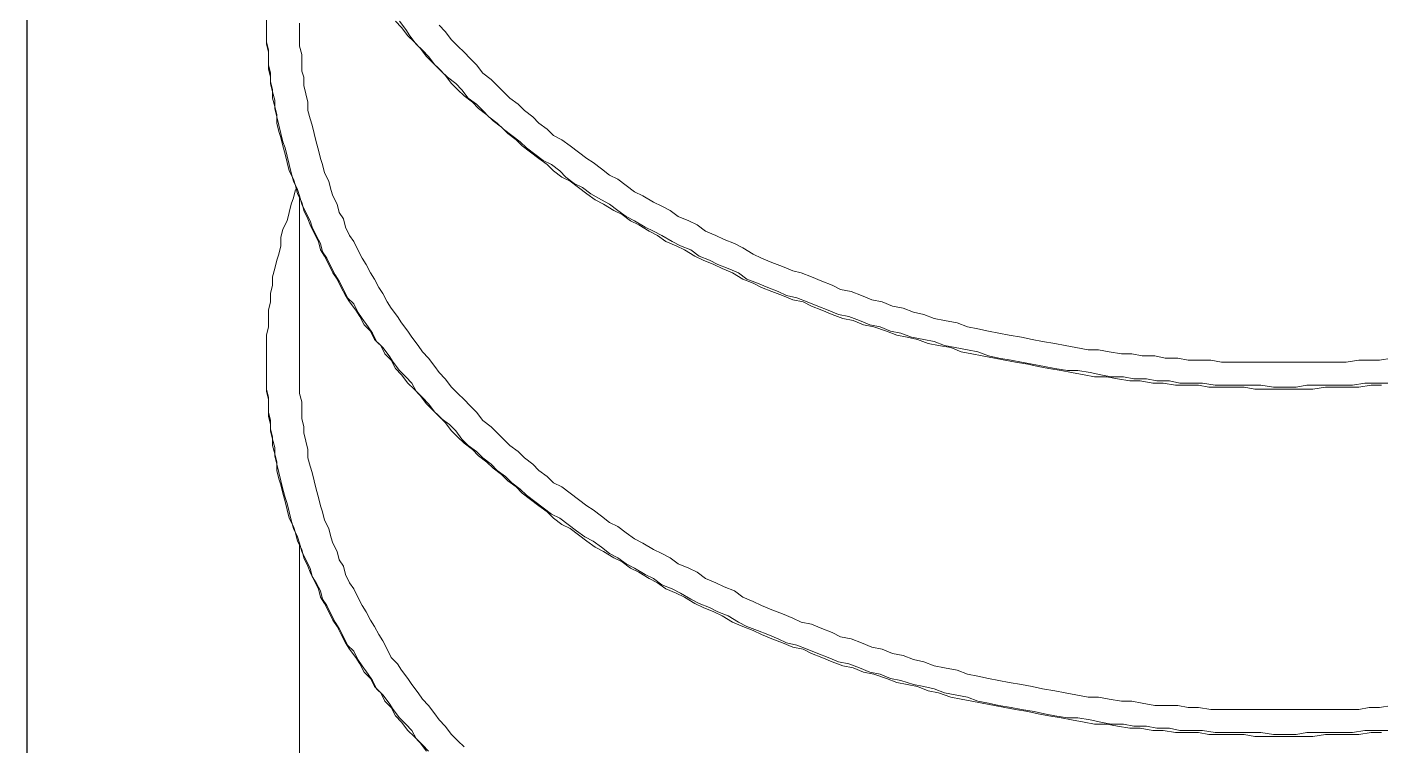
# Model space of a CAD drawing. Header units: millimetres. Extents: x 0 to 62767, y -13570 to 23963.
# Drawn here: x 17238 to 18477, y 2647 to 3305 of the extents above; entities that cross this region are included whole.
import ezdxf

# ---------------------------------------------------------------- set-up
doc = ezdxf.new("R2010")
doc.units = ezdxf.units.MM
picture_1 = doc.add_image_def('image2.jpg', size_in_pixel=(680, 1027))

msp = doc.modelspace()

# ---------------------------------------------------------------- linework, layer by layer
at = {"color": 7, "lineweight": 0}
for points in [[(18483.809, 2660.952), (18472.381, 2660.952), (18462.857, 2660.952), (18451.429, 2659.048), (18441.905, 2659.048), (18430.476, 2659.048), (18420.952, 2659.048), (18409.523, 2659.048), (18400, 2657.143), (18388.571, 2657.143), (18379.047, 2657.143), (18367.619, 2659.048), (18358.095, 2659.048), (18346.666, 2659.048), (18335.238, 2659.048), (18325.714, 2659.048), (18314.285, 2660.952), (18304.762, 2660.952), (18293.333, 2660.952), (18283.809, 2662.857), (18272.381, 2662.857), (18262.857, 2664.762), (18251.428, 2664.762), (18241.904, 2666.667), (18230.476, 2666.667), (18220.952, 2668.571), (18211.428, 2670.476), (18200, 2672.381), (18190.476, 2672.381), (18179.048, 2674.286), (18169.524, 2676.19), (18160, 2678.095), (18148.572, 2680), (18139.047, 2681.905), (18127.619, 2683.809), (18118.095, 2685.714), (18108.571, 2687.619), (18099.047, 2691.429), (18087.619, 2693.333), (18078.095, 2695.238), (18068.571, 2699.048), (18059.047, 2700.952), (18049.524, 2702.857), (18038.095, 2706.667), (18028.571, 2708.572), (18019.048, 2712.381), (18009.524, 2714.286), (18000, 2718.095), (17990.476, 2721.905), (17980.952, 2723.809), (17971.429, 2727.619), (17961.905, 2731.429), (17952.381, 2735.238), (17942.857, 2739.048), (17933.333, 2740.952), (17925.714, 2744.762), (17916.19, 2748.571), (17906.667, 2752.381), (17897.143, 2756.19), (17889.524, 2760), (17880, 2765.714), (17870.476, 2769.524), (17862.857, 2773.333), (17853.333, 2777.143), (17845.714, 2780.952), (17836.19, 2786.667), (17828.572, 2790.476), (17819.048, 2794.286), (17811.429, 2800), (17803.809, 2803.809), (17794.286, 2809.524), (17786.666, 2813.333), (17779.047, 2819.047), (17771.429, 2822.857), (17763.81, 2828.571), (17756.19, 2834.286), (17748.571, 2838.095), (17740.952, 2843.809), (17733.334, 2849.524), (17725.714, 2855.238), (17718.095, 2859.047), (17710.476, 2864.762), (17702.857, 2870.476), (17695.237, 2876.19), (17689.524, 2881.905), (17681.904, 2887.619), (17676.19, 2893.333), (17668.572, 2899.047), (17662.857, 2904.762), (17655.238, 2910.476), (17649.524, 2916.19), (17641.905, 2921.905), (17636.19, 2927.619), (17630.475, 2935.238), (17624.762, 2940.952), (17617.142, 2946.667), (17611.429, 2952.381), (17605.714, 2960), (17599.999, 2965.714), (17594.286, 2971.428), (17590.476, 2979.047), (17584.762, 2984.762), (17579.047, 2990.476), (17573.334, 2998.095), (17569.523, 3003.809), (17563.81, 3011.428), (17558.095, 3017.143), (17554.285, 3024.762), (17550.476, 3030.476), (17544.761, 3038.095), (17540.952, 3043.81), (17537.143, 3051.428), (17531.428, 3057.143), (17527.619, 3064.762), (17523.809, 3072.381), (17520, 3078.095), (17516.191, 3085.714), (17512.381, 3093.333), (17508.572, 3099.047), (17506.666, 3106.666), (17502.857, 3114.286), (17499.048, 3121.905), (17497.142, 3127.619), (17493.333, 3135.238), (17489.524, 3142.857), (17487.618, 3150.476), (17485.714, 3156.191), (17481.905, 3163.81), (17480, 3171.429), (17478.096, 3179.048), (17476.19, 3186.667), (17474.285, 3194.286), (17472.381, 3200), (17470.475, 3207.619), (17468.571, 3215.238), (17466.666, 3222.857), (17464.762, 3230.476), (17464.762, 3238.095), (17462.857, 3245.714), (17460.953, 3253.333), (17460.953, 3259.048), (17459.047, 3266.667), (17459.047, 3274.286), (17459.047, 3281.905), (17457.142, 3289.524), (17457.142, 3297.143), (17457.142, 3304.762), (17457.142, 3312.381)], [(18478.095, 2977.143), (18468.571, 2977.143), (18457.142, 2975.238), (18447.619, 2975.238), (18436.19, 2975.238), (18426.666, 2975.238), (18415.238, 2973.333), (18405.714, 2973.333), (18394.286, 2973.333), (18382.857, 2973.333), (18373.333, 2973.333), (18361.904, 2973.333), (18352.381, 2975.238), (18340.952, 2975.238), (18331.428, 2975.238), (18320, 2975.238), (18310.476, 2977.143), (18299.047, 2977.143), (18289.523, 2977.143), (18278.095, 2979.047), (18268.571, 2979.047), (18257.143, 2980.952), (18247.619, 2980.952), (18236.19, 2982.857), (18226.667, 2984.762), (18215.237, 2984.762), (18205.713, 2986.667), (18194.285, 2988.572), (18184.761, 2990.476), (18173.333, 2992.381), (18163.809, 2994.286), (18154.285, 2996.191), (18142.857, 2998.095), (18133.333, 3000), (18123.809, 3001.905), (18112.381, 3003.809), (18102.857, 3005.714), (18093.333, 3007.619), (18083.81, 3011.428), (18072.38, 3013.333), (18062.856, 3015.238), (18053.333, 3019.047), (18043.809, 3020.952), (18034.285, 3022.857), (18024.761, 3026.666), (18013.333, 3030.476), (18003.809, 3032.381), (17994.285, 3036.191), (17984.762, 3038.095), (17975.238, 3041.905), (17965.714, 3045.714), (17956.19, 3049.524), (17948.571, 3053.333), (17939.047, 3055.238), (17929.523, 3059.047), (17919.999, 3062.857), (17910.476, 3066.666), (17902.856, 3070.476), (17893.333, 3074.286), (17883.809, 3080), (17874.285, 3083.81), (17866.667, 3087.619), (17857.143, 3091.429), (17849.524, 3095.238), (17840, 3100.952), (17832.381, 3104.762), (17822.857, 3108.571), (17815.238, 3114.286), (17807.618, 3118.095), (17798.095, 3123.81), (17790.475, 3127.619), (17782.857, 3133.333), (17775.238, 3137.143), (17765.714, 3142.857), (17758.095, 3146.666), (17750.476, 3152.381), (17742.856, 3158.095), (17735.238, 3163.81), (17727.619, 3167.619), (17720, 3173.333), (17714.285, 3179.048), (17706.667, 3184.762), (17699.048, 3190.476), (17691.428, 3196.191), (17685.715, 3201.905), (17678.095, 3207.619), (17672.381, 3213.333), (17664.761, 3219.048), (17659.048, 3224.762), (17651.429, 3230.476), (17645.714, 3236.191), (17638.096, 3241.905), (17632.381, 3247.619), (17626.666, 3253.333), (17620.953, 3260.952), (17615.238, 3266.667), (17609.523, 3272.381), (17603.81, 3278.095), (17598.095, 3285.714), (17592.38, 3291.429), (17586.666, 3297.143), (17580.952, 3304.762), (17575.238, 3310.476)], [(18483.809, 2979.047), (18472.381, 2979.047), (18462.857, 2979.047), (18451.429, 2977.143), (18441.905, 2977.143), (18430.476, 2977.143), (18420.952, 2977.143), (18409.523, 2977.143), (18400, 2975.238), (18388.571, 2975.238), (18379.047, 2975.238), (18367.619, 2977.143), (18358.095, 2977.143), (18346.666, 2977.143), (18335.238, 2977.143), (18325.714, 2977.143), (18314.285, 2979.047), (18304.762, 2979.047), (18293.333, 2979.047), (18283.809, 2980.952), (18272.381, 2980.952), (18262.857, 2982.857), (18251.428, 2982.857), (18241.904, 2984.762), (18230.476, 2984.762), (18220.952, 2986.667), (18211.428, 2988.572), (18200, 2990.476), (18190.476, 2990.476), (18179.048, 2992.381), (18169.524, 2994.286), (18158.094, 2996.191), (18148.572, 2998.095), (18139.047, 3000), (18127.619, 3001.905), (18118.095, 3003.809), (18108.571, 3007.619), (18099.047, 3009.524), (18087.619, 3011.428), (18078.095, 3013.333), (18068.571, 3017.143), (18059.047, 3019.047), (18047.619, 3020.952), (18038.095, 3024.762), (18028.571, 3026.666), (18019.048, 3030.476), (18009.524, 3032.381), (18000, 3036.191), (17990.476, 3040), (17980.952, 3041.905), (17971.429, 3045.714), (17961.905, 3049.524), (17952.381, 3053.333), (17942.857, 3057.143), (17933.333, 3059.047), (17925.714, 3062.857), (17916.19, 3066.666), (17906.667, 3070.476), (17897.143, 3074.286), (17889.524, 3080), (17880, 3083.81), (17870.476, 3087.619), (17862.857, 3091.429), (17853.333, 3095.238), (17845.714, 3100.952), (17836.19, 3104.762), (17828.572, 3108.571), (17819.048, 3114.286), (17811.429, 3118.095), (17803.809, 3121.905), (17794.286, 3127.619), (17786.666, 3131.429), (17779.047, 3137.143), (17771.429, 3142.857), (17763.81, 3146.666), (17754.286, 3152.381), (17746.667, 3158.095), (17739.047, 3161.905), (17731.428, 3167.619), (17725.714, 3173.333), (17718.095, 3179.048), (17710.476, 3182.857), (17702.857, 3188.571), (17695.237, 3194.286), (17689.524, 3200), (17681.904, 3205.714), (17674.285, 3211.429), (17668.572, 3217.143), (17660.952, 3222.857), (17655.238, 3228.571), (17649.524, 3234.286), (17641.905, 3240), (17636.19, 3247.619), (17630.475, 3253.333), (17622.857, 3259.048), (17617.142, 3264.762), (17611.429, 3270.476), (17605.714, 3278.095), (17599.999, 3283.81), (17594.286, 3289.524), (17588.571, 3297.143), (17584.762, 3302.857), (17579.047, 3310.476)], [(18478.095, 2659.048), (18468.571, 2659.048), (18457.142, 2657.143), (18447.619, 2657.143), (18436.19, 2657.143), (18426.666, 2657.143), (18415.238, 2655.238), (18405.714, 2655.238), (18394.286, 2655.238), (18382.857, 2655.238), (18373.333, 2655.238), (18361.904, 2655.238), (18352.381, 2657.143), (18340.952, 2657.143), (18331.428, 2657.143), (18320, 2657.143), (18310.476, 2659.048), (18299.047, 2659.048), (18289.523, 2659.048), (18278.095, 2660.952), (18268.571, 2660.952), (18257.143, 2662.857), (18247.619, 2662.857), (18236.19, 2664.762), (18226.667, 2666.667), (18215.237, 2666.667), (18205.713, 2668.571), (18194.285, 2670.476), (18184.761, 2672.381), (18173.333, 2674.286), (18163.809, 2676.19), (18154.285, 2678.095), (18142.857, 2680), (18133.333, 2681.905), (18123.809, 2683.809), (18112.381, 2685.714), (18102.857, 2687.619), (18093.333, 2689.524), (18083.81, 2691.429), (18072.38, 2695.238), (18062.856, 2697.143), (18053.333, 2700.952), (18043.809, 2702.857), (18034.285, 2704.762), (18024.761, 2708.572), (18013.333, 2712.381), (18003.809, 2714.286), (17994.285, 2718.095), (17984.762, 2720), (17975.238, 2723.809), (17965.714, 2727.619), (17956.19, 2731.429), (17948.571, 2735.238), (17939.047, 2737.143), (17929.523, 2740.952), (17919.999, 2744.762), (17910.476, 2748.571), (17902.856, 2752.381), (17893.333, 2756.19), (17883.809, 2760), (17874.285, 2765.714), (17866.667, 2769.524), (17857.143, 2773.333), (17849.524, 2777.143), (17840, 2782.857), (17832.381, 2786.667), (17822.857, 2790.476), (17815.238, 2796.19), (17807.618, 2800), (17798.095, 2805.714), (17790.475, 2809.524), (17782.857, 2815.238), (17775.238, 2819.047), (17765.714, 2824.762), (17758.095, 2828.571), (17750.476, 2834.286), (17742.856, 2840), (17735.238, 2845.714), (17727.619, 2849.524), (17720, 2855.238), (17714.285, 2860.952), (17706.667, 2866.667), (17699.048, 2872.381), (17691.428, 2878.095), (17685.715, 2883.809), (17678.095, 2889.524), (17672.381, 2895.238), (17664.761, 2900.952), (17659.048, 2906.667), (17651.429, 2912.381), (17645.714, 2918.095), (17638.096, 2923.809), (17632.381, 2929.524), (17626.666, 2935.238), (17620.953, 2942.857), (17615.238, 2948.572), (17609.523, 2954.286), (17603.81, 2960), (17598.095, 2967.619), (17592.38, 2973.333), (17586.666, 2979.047), (17580.952, 2986.667), (17575.238, 2992.381), (17571.428, 3000), (17565.714, 3005.714), (17561.904, 3013.333), (17556.191, 3019.047), (17552.38, 3026.666), (17546.667, 3032.381), (17542.857, 3040), (17539.047, 3045.714), (17533.333, 3053.333), (17529.524, 3059.047), (17525.715, 3066.666), (17521.904, 3074.286), (17518.095, 3080), (17514.285, 3087.619), (17510.476, 3095.238), (17506.666, 3100.952), (17504.761, 3108.571), (17500.952, 3116.191), (17497.142, 3123.81), (17495.238, 3129.524), (17491.428, 3137.143), (17489.524, 3144.762), (17485.714, 3152.381), (17483.809, 3160), (17481.905, 3165.714), (17478.096, 3173.333), (17476.19, 3180.952), (17474.285, 3188.571), (17472.381, 3196.191), (17470.475, 3203.81), (17468.571, 3209.524), (17466.666, 3217.143), (17466.666, 3224.762), (17464.762, 3232.381), (17462.857, 3240), (17462.857, 3247.619), (17460.953, 3255.238), (17460.953, 3262.857), (17459.047, 3270.476), (17459.047, 3278.095), (17459.047, 3283.81), (17457.142, 3291.429), (17457.142, 3299.048), (17457.142, 3306.667)], [(18487.618, 2683.809), (18476.19, 2681.905), (18466.666, 2681.905), (18457.142, 2680), (18445.714, 2680), (18436.19, 2680), (18424.762, 2680), (18415.238, 2680), (18403.81, 2680), (18394.286, 2680), (18382.857, 2680), (18373.333, 2680), (18363.809, 2680), (18352.381, 2680), (18342.857, 2680), (18331.428, 2680), (18321.905, 2680), (18310.476, 2681.905), (18300.951, 2681.905), (18291.429, 2683.809), (18279.999, 2683.809), (18270.477, 2683.809), (18259.047, 2685.714), (18249.523, 2687.619), (18240, 2687.619), (18228.571, 2689.524), (18219.047, 2691.429), (18209.524, 2691.429), (18198.095, 2693.333), (18188.571, 2695.238), (18179.048, 2697.143), (18167.618, 2699.048), (18158.094, 2700.952), (18148.572, 2702.857), (18137.142, 2704.762), (18127.619, 2706.667), (18118.095, 2708.572), (18108.571, 2710.476), (18099.047, 2712.381), (18089.523, 2716.19), (18078.095, 2718.095), (18068.571, 2720), (18059.047, 2723.809), (18049.524, 2725.714), (18040, 2729.524), (18030.476, 2731.429), (18020.952, 2735.238), (18011.428, 2737.143), (18001.905, 2740.952), (17992.381, 2744.762), (17982.857, 2746.667), (17975.238, 2750.476), (17965.714, 2754.286), (17956.19, 2758.095), (17946.666, 2760), (17939.047, 2763.809), (17929.523, 2767.619), (17919.999, 2771.428), (17910.476, 2775.238), (17902.856, 2779.048), (17893.333, 2782.857), (17885.713, 2788.571), (17876.191, 2792.381), (17868.571, 2796.19), (17859.048, 2800), (17851.428, 2805.714), (17843.809, 2809.524), (17834.285, 2813.333), (17826.666, 2819.047), (17819.048, 2822.857), (17811.429, 2826.667), (17801.905, 2832.381), (17794.286, 2836.19), (17786.666, 2841.905), (17779.047, 2847.619), (17771.429, 2851.428), (17763.81, 2857.143), (17756.19, 2862.857), (17750.476, 2866.667), (17742.856, 2872.381), (17735.238, 2878.095), (17727.619, 2883.809), (17720, 2887.619), (17714.285, 2893.333), (17706.667, 2899.047), (17700.952, 2904.762), (17693.333, 2910.476), (17687.619, 2916.19), (17680, 2921.905), (17674.285, 2927.619), (17668.572, 2933.333), (17662.857, 2939.047), (17655.238, 2944.762), (17649.524, 2952.381), (17643.809, 2958.095), (17638.096, 2963.809), (17632.381, 2969.524), (17626.666, 2975.238), (17620.953, 2982.857), (17615.238, 2988.572), (17611.429, 2994.286), (17605.714, 3001.905), (17599.999, 3007.619), (17596.19, 3013.333), (17590.476, 3020.952), (17586.666, 3026.666), (17580.952, 3034.286), (17577.143, 3040), (17571.428, 3047.619), (17567.619, 3053.333), (17563.81, 3060.952), (17560, 3066.666), (17556.191, 3074.286), (17552.38, 3080), (17548.571, 3087.619), (17544.761, 3093.333), (17540.952, 3100.952), (17537.143, 3108.571), (17533.333, 3114.286), (17529.524, 3121.905), (17527.619, 3129.524), (17523.809, 3135.238), (17521.904, 3142.857), (17518.095, 3150.476), (17516.191, 3156.191), (17514.285, 3163.81), (17510.476, 3171.429), (17508.572, 3179.048), (17506.666, 3184.762), (17504.761, 3192.381), (17502.857, 3200), (17500.952, 3207.619), (17499.048, 3215.238), (17497.142, 3220.952), (17495.238, 3228.571), (17495.238, 3236.191), (17493.333, 3243.81), (17491.428, 3251.429), (17491.428, 3259.048), (17489.524, 3264.762), (17489.524, 3272.381), (17489.524, 3280), (17487.618, 3287.619), (17487.618, 3295.238), (17487.618, 3302.857), (17487.618, 3308.571)], [(18487.618, 3001.905), (18476.19, 3000), (18466.666, 3000), (18457.142, 3000), (18445.714, 2998.095), (18436.19, 2998.095), (18424.762, 2998.095), (18415.238, 2998.095), (18403.81, 2998.095), (18394.286, 2998.095), (18382.857, 2998.095), (18373.333, 2998.095), (18363.809, 2998.095), (18352.381, 2998.095), (18342.857, 2998.095), (18331.428, 2998.095), (18321.905, 3000), (18310.476, 3000), (18300.951, 3000), (18291.429, 3001.905), (18279.999, 3001.905), (18270.477, 3003.809), (18259.047, 3003.809), (18249.523, 3005.714), (18240, 3005.714), (18228.571, 3007.619), (18219.047, 3009.524), (18209.524, 3009.524), (18198.095, 3011.428), (18188.571, 3013.333), (18179.048, 3015.238), (18167.618, 3017.143), (18158.094, 3019.047), (18148.572, 3020.952), (18137.142, 3022.857), (18127.619, 3024.762), (18118.095, 3026.666), (18108.571, 3028.572), (18099.047, 3030.476), (18089.523, 3034.286), (18078.095, 3036.191), (18068.571, 3038.095), (18059.047, 3041.905), (18049.524, 3043.81), (18040, 3047.619), (18030.476, 3049.524), (18020.952, 3053.333), (18011.428, 3055.238), (18001.905, 3059.047), (17992.381, 3062.857), (17982.857, 3064.762), (17975.238, 3068.572), (17965.714, 3072.381), (17956.19, 3076.191), (17946.666, 3080), (17939.047, 3081.905), (17929.523, 3085.714), (17919.999, 3089.524), (17910.476, 3093.333), (17902.856, 3097.143), (17893.333, 3102.857), (17885.713, 3106.666), (17876.191, 3110.476), (17868.571, 3114.286), (17859.048, 3118.095), (17851.428, 3123.81), (17843.809, 3127.619), (17834.285, 3131.429), (17826.666, 3137.143), (17819.048, 3140.952), (17811.429, 3144.762), (17801.905, 3150.476), (17794.286, 3154.286), (17786.666, 3160), (17779.047, 3165.714), (17771.429, 3169.524), (17763.81, 3175.238), (17756.19, 3180.952), (17750.476, 3184.762), (17742.856, 3190.476), (17735.238, 3196.191), (17727.619, 3201.905), (17720, 3205.714), (17714.285, 3211.429), (17706.667, 3217.143), (17700.952, 3222.857), (17693.333, 3228.571), (17687.619, 3234.286), (17680, 3240), (17674.285, 3245.714), (17668.572, 3251.429), (17662.857, 3257.143), (17655.238, 3262.857), (17649.524, 3270.476), (17643.809, 3276.191), (17638.096, 3281.905), (17632.381, 3287.619), (17626.666, 3293.333), (17620.953, 3300.952), (17615.238, 3306.667)], [(17605.714, 2641.905), (17599.999, 2647.619), (17594.286, 2653.333), (17590.476, 2660.952), (17584.762, 2666.667), (17579.047, 2672.381), (17573.334, 2680), (17569.523, 2685.714), (17563.81, 2693.333), (17558.095, 2699.048), (17554.285, 2706.667), (17550.476, 2712.381), (17544.761, 2720), (17540.952, 2725.714), (17537.143, 2733.333), (17531.428, 2739.048), (17527.619, 2746.667), (17523.809, 2754.286), (17520, 2760), (17516.191, 2767.619), (17512.381, 2775.238), (17508.572, 2780.952), (17506.666, 2788.571), (17502.857, 2796.19), (17499.048, 2801.905), (17497.142, 2809.524), (17493.333, 2817.143), (17489.524, 2824.762), (17487.618, 2832.381), (17485.714, 2838.095), (17481.905, 2845.714), (17480, 2853.333), (17478.096, 2860.952), (17476.19, 2868.571), (17474.285, 2874.286), (17472.381, 2881.905), (17470.475, 2889.524), (17468.571, 2897.143), (17466.666, 2904.762), (17464.762, 2912.381), (17464.762, 2920), (17462.857, 2927.619), (17460.953, 2935.238), (17460.953, 2940.952), (17459.047, 2948.572), (17459.047, 2956.19), (17459.047, 2963.809), (17457.142, 2971.428), (17457.142, 2979.047), (17457.142, 2986.667), (17457.142, 2994.286), (17457.142, 3001.905), (17457.142, 3009.524), (17457.142, 3017.143), (17457.142, 3022.857), (17459.047, 3030.476), (17459.047, 3038.095), (17459.047, 3045.714), (17460.953, 3053.333), (17460.953, 3060.952), (17462.857, 3068.572), (17462.857, 3076.191), (17464.762, 3083.81), (17466.666, 3091.429), (17468.571, 3097.143), (17470.475, 3104.762), (17470.475, 3112.381), (17472.381, 3120), (17476.19, 3127.619), (17478.096, 3135.238), (17480, 3142.857), (17481.905, 3148.571), (17483.809, 3156.191)], [(17487.618, 2998.095), (17487.618, 3148.571)], [(17457.142, 2998.095), (17457.142, 2996.191)], [(17603.81, 2641.905), (17598.095, 2649.524), (17592.38, 2655.238), (17586.666, 2660.952), (17580.952, 2668.571), (17575.238, 2674.286), (17571.428, 2681.905), (17565.714, 2687.619), (17561.904, 2695.238), (17556.191, 2700.952), (17552.38, 2708.572), (17546.667, 2714.286), (17542.857, 2721.905), (17539.047, 2727.619), (17533.333, 2735.238), (17529.524, 2740.952), (17525.715, 2748.571), (17521.904, 2756.19), (17518.095, 2761.905), (17514.285, 2769.524), (17510.476, 2777.143), (17506.666, 2782.857), (17504.761, 2790.476), (17500.952, 2798.095), (17497.142, 2805.714), (17495.238, 2811.428), (17491.428, 2819.047), (17489.524, 2826.667), (17485.714, 2834.286), (17483.809, 2841.905), (17481.905, 2847.619), (17478.096, 2855.238), (17476.19, 2862.857), (17474.285, 2870.476), (17472.381, 2878.095), (17470.475, 2885.714), (17468.571, 2891.428), (17466.666, 2899.047), (17466.666, 2906.667), (17464.762, 2914.286), (17462.857, 2921.905), (17462.857, 2929.524), (17460.953, 2937.143), (17460.953, 2944.762), (17459.047, 2952.381), (17459.047, 2960), (17459.047, 2965.714), (17457.142, 2973.333), (17457.142, 2980.952), (17457.142, 2988.572), (17457.142, 2996.191)], [(17638.096, 2645.714), (17632.381, 2651.429), (17626.666, 2657.143), (17620.953, 2664.762), (17615.238, 2670.476), (17611.429, 2676.19), (17605.714, 2683.809), (17599.999, 2689.524), (17596.19, 2695.238), (17590.476, 2702.857), (17586.666, 2708.572), (17580.952, 2716.19), (17577.143, 2721.905), (17571.428, 2727.619), (17567.619, 2735.238), (17563.81, 2742.857), (17560, 2748.571), (17556.191, 2756.19), (17552.38, 2761.905), (17548.571, 2769.524), (17544.761, 2775.238), (17540.952, 2782.857), (17537.143, 2790.476), (17533.333, 2796.19), (17529.524, 2803.809), (17527.619, 2811.428), (17523.809, 2817.143), (17521.904, 2824.762), (17518.095, 2832.381), (17516.191, 2838.095), (17514.285, 2845.714), (17510.476, 2853.333), (17508.572, 2860.952), (17506.666, 2866.667), (17504.761, 2874.286), (17502.857, 2881.905), (17500.952, 2889.524), (17499.048, 2897.143), (17497.142, 2902.857), (17495.238, 2910.476), (17495.238, 2918.095), (17493.333, 2925.714), (17491.428, 2933.333), (17491.428, 2939.047), (17489.524, 2946.667), (17489.524, 2954.286), (17489.524, 2961.905), (17487.618, 2969.524), (17487.618, 2977.143), (17487.618, 2984.762), (17487.618, 2990.476), (17487.618, 2998.095)], [(17487.618, 2506.667), (17487.618, 2830.476)]]:
    msp.add_lwpolyline(points, dxfattribs=at)

# ---------------------------------------------------------------- pictures from other files: only their frames are drawn
image = msp.add_image(picture_1, insert=(17238.095, 1455.238), size_in_units=(2224.77, 3369.515))
image.dxf.flags = 7

doc.saveas('drawing.dxf')
